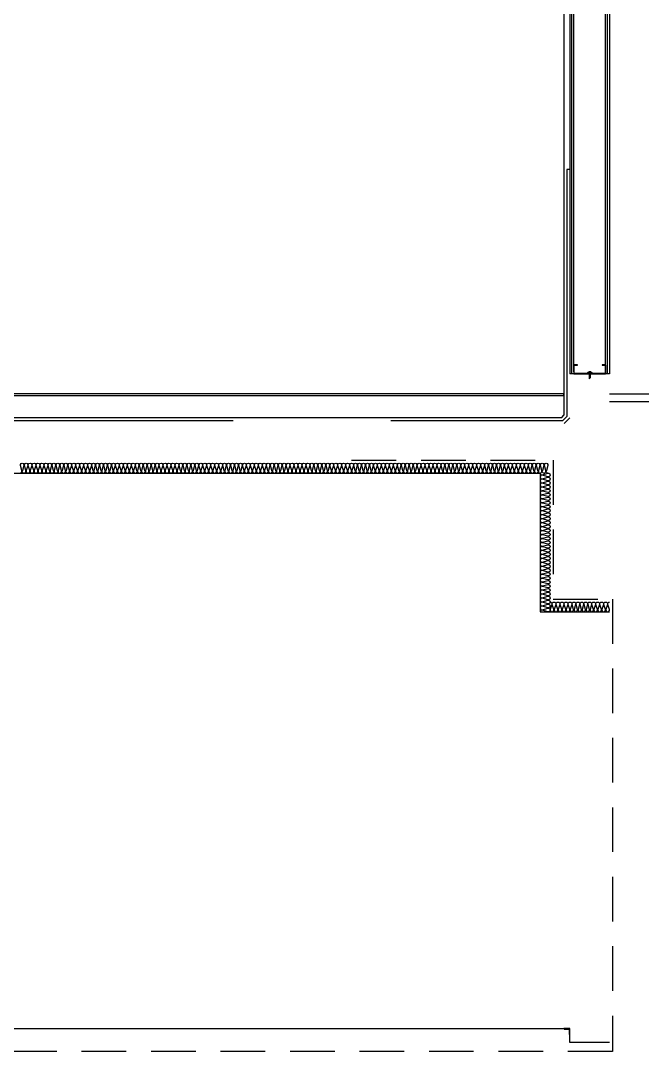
# Model space of a CAD drawing. Header units: millimetres. Extents: x 19868 to 801382, y -4805 to 85279.
# Drawn here: x 85171 to 88303, y 31614 to 36809 of the extents above; entities that cross this region are included whole.
import ezdxf

# ---------------------------------------------------------------- set-up
doc = ezdxf.new("R2010")
doc.units = ezdxf.units.MM
doc.header["$LTSCALE"] = 250
doc.linetypes.add('HID', pattern=[2.8, 1.8, -1])
doc.linetypes.add('HIDDEN', pattern=[9.525, 6.35, -3.175])
for name, color, linetype in [('4fin', 4, 'Continuous'), ('8입면선', 8, 'Continuous'), ('A-ELE-4', 4, 'Continuous'), ('A-ETC-8', 8, 'Continuous'), ('A-FIN', 6, 'Continuous'), ('A-FIN-8', 8, 'Continuous'), ('A-FIN-무근', 7, 'Continuous'), ('A-WALL-D', 7, 'Continuous'), ('A-WP', 1, 'HID'), ('A-방수', 1, 'HIDDEN'), ('GAGAM-DT', 7, 'Continuous'), ('ISL', 251, 'Continuous'), ('TR', 7, 'Continuous'), ('인테리어', 7, 'HIDDEN'), ('입면', 7, 'Continuous')]:
    doc.layers.add(name, color=color, linetype=linetype)
doc.layers.add('CK', color=221, linetype='Continuous', plot=False)

# ---------------------------------------------------------------- blocks, each defined once
blk = doc.blocks.new('*U105')
at = {"layer": '8입면선', "color": 8}
for p, q in [((3316397.6, 472011.4), (3316397.6, 478961.4)), ((3316577.6, 472011.4), (3316577.6, 478961.4))]:
    blk.add_line(p, q, dxfattribs=at)
at = {"layer": 'A-WALL-D'}
for p, q in [((3316387.6, 478961.4), (3316387.6, 472011.4)), ((3316407.6, 472021.4), (3316407.6, 478961.4)), ((3316567.6, 472021.4), (3316567.6, 478961.4)), ((3316587.6, 478961.4), (3316587.6, 472011.4)), ((3316407.6, 472011.4), (3316387.6, 472011.4)), ((3316587.6, 472011.4), (3316567.6, 472011.4))]:
    blk.add_line(p, q, dxfattribs=at)
at = {"layer": 'CK', "linetype": 'Continuous'}
blk.add_line((3316472.9, 472011.4), (3316502.3, 472011.4), dxfattribs=at)
at = {"layer": 'GAGAM-DT', "color": 8}
for p, q in [((3316482.8, 472017.2), (3316482.8, 472020.7)), ((3316492.7, 472017.2), (3316482.8, 472017.2)), ((3316491.2, 472022.2), (3316484.3, 472022.2)), ((3316485.3, 472017.2), (3316485.3, 472022.2)), ((3316485.3, 472017.2), (3316485.3, 471985.8)), ((3316490.3, 472017.2), (3316490.3, 472022.2)), ((3316490.3, 472017.2), (3316490.3, 471991.3)), ((3316492.7, 472017.2), (3316492.7, 472020.7)), ((3316490.3, 471991.3), (3316485.3, 471985.8))]:
    blk.add_line(p, q, dxfattribs=at)
for centre, start, end in [((3316484.3, 472020.7), 90, 180), ((3316491.2, 472020.7), 0, 90)]:
    blk.add_arc(centre, 1.51, start, end, dxfattribs=at)
at = {"layer": '입면', "color": 6}
for p, q in [((3316425.4, 472056.4), (3316407.6, 472056.4)), ((3316407.6, 472056.4), (3316407.6, 472011.4)), ((3316408.8, 472012.6), (3316408.8, 472055.2)), ((3316408.8, 472055.2), (3316425.4, 472055.2)), ((3316425.4, 472055.2), (3316425.4, 472056.4)), ((3316567.6, 472056.4), (3316549.8, 472056.4)), ((3316549.8, 472056.4), (3316549.8, 472055.2)), ((3316549.8, 472055.2), (3316566.4, 472055.2)), ((3316566.4, 472055.2), (3316566.4, 472012.6)), ((3316567.6, 472011.4), (3316567.6, 472056.4)), ((3316407.6, 472011.4), (3316472.9, 472011.4)), ((3316472.4, 472012.6), (3316408.8, 472012.6)), ((3316477.4, 472018.5), (3316472.4, 472012.6)), ((3316472.9, 472011.4), (3316477.9, 472017.3)), ((3316497.8, 472018.5), (3316477.4, 472018.5)), ((3316477.9, 472017.3), (3316497.3, 472017.3)), ((3316497.3, 472017.3), (3316502.3, 472011.4)), ((3316502.8, 472012.6), (3316497.8, 472018.5)), ((3316502.3, 472011.4), (3316567.6, 472011.4)), ((3316566.4, 472012.6), (3316502.8, 472012.6))]:
    blk.add_line(p, q, dxfattribs=at)
blk = doc.blocks.new('*U256')
at = {"layer": 'A-ELE-4'}
blk.add_line((5670, 150), (30, 150), dxfattribs=at)
at = {"layer": 'A-ETC-8'}
for p, q in [((0, 3300), (30, 3270)), ((5700, 3300), (5670, 3270)), ((30, 3270), (30, 41.2)), ((5670, 3270), (5670, 41.2)), ((30, 141), (5670, 141)), ((5670, 141), (5670, 150)), ((28.8, 0), (0, 28.8)), ((41.2, 30), (30, 41.2)), ((41.2, 30), (5658.8, 30)), ((5658.8, 30), (5670, 41.2)), ((5671.2, 0), (5700, 28.8))]:
    blk.add_line(p, q, dxfattribs=at)
at = {"layer": 'A-방수'}
for p, q in [((0, 1280), (15, 1280)), ((15, 1280), (15, 35)), ((5700, 1280), (5685, 1280)), ((5685, 1280), (5685, 35)), ((35, 15), (15, 35)), ((35, 15), (5665, 15)), ((5665, 15), (5685, 35))]:
    blk.add_line(p, q, dxfattribs=at)
blk = doc.blocks.new('A$C1B416526')
at = {"layer": '4fin'}
blk.add_lwpolyline([(-30, 70, 0.164028), (-28.7, 67), (-3, 67), (-3, 41.2, 0.19024), (0, 40), (0, 70)], format="xyb", close=True, dxfattribs=at)
at = {"layer": 'A-FIN-무근'}
for p, q in [((0, 0), (0, 70)), ((200, 0), (0, 0))]:
    blk.add_line(p, q, dxfattribs=at)

msp = doc.modelspace()

# ---------------------------------------------------------------- linework, layer by layer
at = {"layer": 'A-FIN'}
msp.add_line((74938.2, 31728.9), (87938.2, 31728.9), dxfattribs=at)
at = {"layer": 'A-FIN-8'}
msp.add_line((88138.2, 34888.9), (117438.2, 34888.9), dxfattribs=at)
at = {"layer": 'A-WP', "linetype": 'HID', "ltscale": 0.5, "elevation": 0}
msp.add_lwpolyline([(86838.2, 34593.9), (87853.2, 34593.9), (87853.2, 33893.9), (88153.2, 33893.9), (88153.2, 31613.9), (74723.2, 31613.9), (74723.2, 33293.9), (75023.2, 33293.9), (75023.2, 33993.9), (76038.2, 33993.9)], dxfattribs=at)
at = {"layer": 'ISL', "elevation": 0}
for points in [[(85168.2, 34528.9, 0.509267), (85177, 34541.1), (85169.4, 34566.8, -1.372593), (85187, 34566.8), (85179.4, 34541.1, 0.509267), (85188.2, 34528.9, 0.509267), (85197, 34541.1), (85189.4, 34566.8, -1.372593), (85207, 34566.8), (85199.4, 34541.1, 0.509267), (85208.2, 34528.9, 0.509267), (85217, 34541.1), (85209.4, 34566.8, -1.372593), (85227, 34566.8), (85219.4, 34541.1, 0.509267), (85228.2, 34528.9, 0.509267), (85237, 34541.1), (85229.4, 34566.8, -1.372593), (85247, 34566.8), (85239.4, 34541.1, 0.509267), (85248.2, 34528.9, 0.509267), (85257, 34541.1), (85249.4, 34566.8, -1.372593), (85267, 34566.8), (85259.4, 34541.1, 0.509267), (85268.2, 34528.9, 0.509267), (85277, 34541.1), (85269.4, 34566.8, -1.372593), (85287, 34566.8), (85279.4, 34541.1, 0.509267), (85288.2, 34528.9, 0.509267), (85297, 34541.1), (85289.4, 34566.8, -1.372593), (85307, 34566.8), (85299.4, 34541.1, 0.509267), (85308.2, 34528.9, 0.509267), (85317, 34541.1), (85309.4, 34566.8, -1.372593), (85327, 34566.8), (85319.4, 34541.1, 0.509267), (85328.2, 34528.9, 0.509267), (85337, 34541.1), (85329.4, 34566.8, -1.372593), (85347, 34566.8), (85339.4, 34541.1, 0.509267), (85348.2, 34528.9, 0.509267), (85357, 34541.1), (85349.4, 34566.8, -1.372593), (85367, 34566.8), (85359.4, 34541.1, 0.509267), (85368.2, 34528.9, 0.509267), (85377, 34541.1), (85369.4, 34566.8, -1.372593), (85387, 34566.8), (85379.4, 34541.1, 0.509267), (85388.2, 34528.9, 0.509267), (85397, 34541.1), (85389.4, 34566.8, -1.372593), (85407, 34566.8), (85399.4, 34541.1, 0.509267), (85408.2, 34528.9, 0.509267), (85417, 34541.1), (85409.4, 34566.8, -1.372593), (85427, 34566.8), (85419.4, 34541.1, 0.509267), (85428.2, 34528.9, 0.509267), (85437, 34541.1), (85429.4, 34566.8, -1.372593), (85447, 34566.8), (85439.4, 34541.1, 0.509267), (85448.2, 34528.9, 0.509267), (85457, 34541.1), (85449.4, 34566.8, -1.372593), (85467, 34566.8), (85459.4, 34541.1, 0.509267), (85468.2, 34528.9, 0.509267), (85477, 34541.1), (85469.4, 34566.8, -1.372593), (85487, 34566.8), (85479.4, 34541.1, 0.509267), (85488.2, 34528.9, 0.509267), (85497, 34541.1), (85489.4, 34566.8, -1.372593), (85507, 34566.8), (85499.4, 34541.1, 0.509267), (85508.2, 34528.9, 0.509267), (85517, 34541.1), (85509.4, 34566.8, -1.372593), (85527, 34566.8), (85519.4, 34541.1, 0.509267), (85528.2, 34528.9, 0.509267), (85537, 34541.1), (85529.4, 34566.8, -1.372593), (85547, 34566.8), (85539.4, 34541.1, 0.509267), (85548.2, 34528.9, 0.509267), (85557, 34541.1), (85549.4, 34566.8, -1.372593), (85567, 34566.8), (85559.4, 34541.1, 0.509267), (85568.2, 34528.9, 0.509267), (85577, 34541.1), (85569.4, 34566.8, -1.372593), (85587, 34566.8), (85579.4, 34541.1, 0.509267), (85588.2, 34528.9, 0.509267), (85597, 34541.1), (85589.4, 34566.8, -1.372593), (85607, 34566.8), (85599.4, 34541.1, 0.509267), (85608.2, 34528.9, 0.509267), (85617, 34541.1), (85609.4, 34566.8, -1.372593), (85627, 34566.8), (85619.4, 34541.1, 0.509267), (85628.2, 34528.9, 0.509267), (85637, 34541.1), (85629.4, 34566.8, -1.372593), (85647, 34566.8), (85639.4, 34541.1, 0.509267), (85648.2, 34528.9, 0.509267), (85657, 34541.1), (85649.4, 34566.8, -1.372593), (85667, 34566.8), (85659.4, 34541.1, 0.509267), (85668.2, 34528.9, 0.509267), (85677, 34541.1), (85669.4, 34566.8, -1.372593), (85687, 34566.8), (85679.4, 34541.1, 0.509267), (85688.2, 34528.9, 0.509267), (85697, 34541.1), (85689.4, 34566.8, -1.372593), (85707, 34566.8), (85699.4, 34541.1, 0.509267), (85708.2, 34528.9, 0.509267), (85717, 34541.1), (85709.4, 34566.8, -1.372593), (85727, 34566.8), (85719.4, 34541.1, 0.509267), (85728.2, 34528.9, 0.509267), (85737, 34541.1), (85729.4, 34566.8, -1.372593), (85747, 34566.8), (85739.4, 34541.1, 0.509267), (85748.2, 34528.9, 0.509267), (85757, 34541.1), (85749.4, 34566.8, -1.372593), (85767, 34566.8), (85759.4, 34541.1, 0.509267), (85768.2, 34528.9, 0.509267), (85777, 34541.1), (85769.4, 34566.8, -1.372593), (85787, 34566.8), (85779.4, 34541.1, 0.509267), (85788.2, 34528.9, 0.509267), (85797, 34541.1), (85789.4, 34566.8, -1.372593), (85807, 34566.8), (85799.4, 34541.1, 0.509267), (85808.2, 34528.9, 0.509267), (85817, 34541.1), (85809.4, 34566.8, -1.372593), (85827, 34566.8), (85819.4, 34541.1, 0.509267), (85828.2, 34528.9, 0.509267), (85837, 34541.1), (85829.4, 34566.8, -1.372593), (85847, 34566.8), (85839.4, 34541.1, 0.509267), (85848.2, 34528.9, 0.509267), (85857, 34541.1), (85849.4, 34566.8, -1.372593), (85867, 34566.8), (85859.4, 34541.1, 0.509267), (85868.2, 34528.9, 0.509267), (85877, 34541.1), (85869.4, 34566.8, -1.372593), (85887, 34566.8), (85879.4, 34541.1, 0.509267), (85888.2, 34528.9, 0.509267), (85897, 34541.1), (85889.4, 34566.8, -1.372593), (85907, 34566.8), (85899.4, 34541.1, 0.509267), (85908.2, 34528.9, 0.509267), (85917, 34541.1), (85909.4, 34566.8, -1.372593), (85927, 34566.8), (85919.4, 34541.1, 0.509267), (85928.2, 34528.9, 0.509267), (85937, 34541.1), (85929.4, 34566.8, -1.372593), (85947, 34566.8), (85939.4, 34541.1, 0.509267), (85948.2, 34528.9, 0.509267), (85957, 34541.1), (85949.4, 34566.8, -1.372593), (85967, 34566.8), (85959.4, 34541.1, 0.509267), (85968.2, 34528.9, 0.509267), (85977, 34541.1), (85969.4, 34566.8, -1.372593), (85987, 34566.8), (85979.4, 34541.1, 0.509267), (85988.2, 34528.9, 0.509267), (85997, 34541.1), (85989.4, 34566.8, -1.372593), (86007, 34566.8), (85999.4, 34541.1, 0.509267), (86008.2, 34528.9, 0.509267), (86017, 34541.1), (86009.4, 34566.8, -1.372593), (86027, 34566.8), (86019.4, 34541.1, 0.509267), (86028.2, 34528.9, 0.509267), (86037, 34541.1), (86029.4, 34566.8, -1.372593), (86047, 34566.8), (86039.4, 34541.1, 0.509267), (86048.2, 34528.9, 0.509267), (86057, 34541.1), (86049.4, 34566.8, -1.372593), (86067, 34566.8), (86059.4, 34541.1, 0.509267), (86068.2, 34528.9, 0.509267), (86077, 34541.1), (86069.4, 34566.8, -1.372593), (86087, 34566.8), (86079.4, 34541.1, 0.509267), (86088.2, 34528.9, 0.509267), (86097, 34541.1), (86089.4, 34566.8, -1.372593), (86107, 34566.8), (86099.4, 34541.1, 0.509267), (86108.2, 34528.9, 0.509267), (86117, 34541.1), (86109.4, 34566.8, -1.372593), (86127, 34566.8), (86119.4, 34541.1, 0.509267), (86128.2, 34528.9, 0.509267), (86137, 34541.1), (86129.4, 34566.8, -1.372593), (86147, 34566.8), (86139.4, 34541.1, 0.509267), (86148.2, 34528.9, 0.509267), (86157, 34541.1), (86149.4, 34566.8, -1.372593), (86167, 34566.8), (86159.4, 34541.1, 0.509267), (86168.2, 34528.9, 0.509267), (86177, 34541.1), (86169.4, 34566.8, -1.372593), (86187, 34566.8), (86179.4, 34541.1, 0.509267), (86188.2, 34528.9, 0.509267), (86197, 34541.1), (86189.4, 34566.8, -1.372593), (86207, 34566.8), (86199.4, 34541.1, 0.509267), (86208.2, 34528.9, 0.509267), (86217, 34541.1), (86209.4, 34566.8, -1.372593), (86227, 34566.8), (86219.4, 34541.1, 0.509267), (86228.2, 34528.9, 0.509267), (86237, 34541.1), (86229.4, 34566.8, -1.372593), (86247, 34566.8), (86239.4, 34541.1, 0.509267), (86248.2, 34528.9, 0.509267), (86257, 34541.1), (86249.4, 34566.8, -1.372593), (86267, 34566.8), (86259.4, 34541.1, 0.509267), (86268.2, 34528.9, 0.509267), (86277, 34541.1), (86269.4, 34566.8, -1.372593), (86287, 34566.8), (86279.4, 34541.1, 0.509267), (86288.2, 34528.9, 0.509267), (86297, 34541.1), (86289.4, 34566.8, -1.372593), (86307, 34566.8), (86299.4, 34541.1, 0.509267), (86308.2, 34528.9, 0.509267), (86317, 34541.1), (86309.4, 34566.8, -1.372593), (86327, 34566.8), (86319.4, 34541.1, 0.509267), (86328.2, 34528.9, 0.509267), (86337, 34541.1), (86329.4, 34566.8, -1.372593), (86347, 34566.8), (86339.4, 34541.1, 0.509267), (86348.2, 34528.9, 0.509267), (86357, 34541.1), (86349.4, 34566.8, -1.372593), (86367, 34566.8), (86359.4, 34541.1, 0.509267), (86368.2, 34528.9, 0.509267), (86377, 34541.1), (86369.4, 34566.8, -1.372593), (86387, 34566.8), (86379.4, 34541.1, 0.509267), (86388.2, 34528.9, 0.509267), (86397, 34541.1), (86389.4, 34566.8, -1.372593), (86407, 34566.8), (86399.4, 34541.1, 0.509267), (86408.2, 34528.9, 0.509267), (86417, 34541.1), (86409.4, 34566.8, -1.372593), (86427, 34566.8), (86419.4, 34541.1, 0.509267), (86428.2, 34528.9, 0.509267), (86437, 34541.1), (86429.4, 34566.8, -1.372593), (86447, 34566.8), (86439.4, 34541.1, 0.509267), (86448.2, 34528.9, 0.509267), (86457, 34541.1), (86449.4, 34566.8, -1.372593), (86467, 34566.8), (86459.4, 34541.1, 0.509267), (86468.2, 34528.9, 0.509267), (86477, 34541.1), (86469.4, 34566.8, -1.372593), (86487, 34566.8), (86479.4, 34541.1, 0.509267), (86488.2, 34528.9, 0.509267), (86497, 34541.1), (86489.4, 34566.8, -1.372593), (86507, 34566.8), (86499.4, 34541.1, 0.509267), (86508.2, 34528.9, 0.509267), (86517, 34541.1), (86509.4, 34566.8, -1.372593), (86527, 34566.8), (86519.4, 34541.1, 0.509267), (86528.2, 34528.9, 0.509267), (86537, 34541.1), (86529.4, 34566.8, -1.372593), (86547, 34566.8), (86539.4, 34541.1, 0.509267), (86548.2, 34528.9, 0.509267), (86557, 34541.1), (86549.4, 34566.8, -1.372593), (86567, 34566.8), (86559.4, 34541.1, 0.509267), (86568.2, 34528.9, 0.509267), (86577, 34541.1), (86569.4, 34566.8, -1.372593), (86587, 34566.8), (86579.4, 34541.1, 0.509267), (86588.2, 34528.9, 0.509267), (86597, 34541.1), (86589.4, 34566.8, -1.372593), (86607, 34566.8), (86599.4, 34541.1, 0.509267), (86608.2, 34528.9, 0.509267), (86617, 34541.1), (86609.4, 34566.8, -1.372593), (86627, 34566.8), (86619.4, 34541.1, 0.509267), (86628.2, 34528.9, 0.509267), (86637, 34541.1), (86629.4, 34566.8, -1.372593), (86647, 34566.8), (86639.4, 34541.1, 0.509267), (86648.2, 34528.9, 0.509267), (86657, 34541.1), (86649.4, 34566.8, -1.372593), (86667, 34566.8), (86659.4, 34541.1, 0.509267), (86668.2, 34528.9, 0.509267), (86677, 34541.1), (86669.4, 34566.8, -1.372593), (86687, 34566.8), (86679.4, 34541.1, 0.509267), (86688.2, 34528.9, 0.509267), (86697, 34541.1), (86689.4, 34566.8, -1.372593), (86707, 34566.8), (86699.4, 34541.1, 0.509267), (86708.2, 34528.9, 0.509267), (86717, 34541.1), (86709.4, 34566.8, -1.372593), (86727, 34566.8), (86719.4, 34541.1, 0.509267), (86728.2, 34528.9, 0.509267), (86737, 34541.1), (86729.4, 34566.8, -1.372593), (86747, 34566.8), (86739.4, 34541.1, 0.509267), (86748.2, 34528.9, 0.509267), (86757, 34541.1), (86749.4, 34566.8, -1.372593), (86767, 34566.8), (86759.4, 34541.1, 0.509267), (86768.2, 34528.9, 0.509267), (86777, 34541.1), (86769.4, 34566.8, -1.372593), (86787, 34566.8), (86779.4, 34541.1, 0.509267), (86788.2, 34528.9, 0.509267), (86797, 34541.1), (86789.4, 34566.8, -1.372593), (86807, 34566.8), (86799.4, 34541.1, 0.509267), (86808.2, 34528.9, 0.509267), (86817, 34541.1), (86809.4, 34566.8, -1.372593), (86827, 34566.8), (86819.4, 34541.1, 0.509267), (86828.2, 34528.9, 0.509267), (86837, 34541.1), (86829.4, 34566.8, -1.372593), (86847, 34566.8), (86839.4, 34541.1, 0.509267), (86848.2, 34528.9, 0.509267), (86857, 34541.1), (86849.4, 34566.8, -1.372593), (86867, 34566.8), (86859.4, 34541.1, 0.509267), (86868.2, 34528.9, 0.509267), (86877, 34541.1), (86869.4, 34566.8, -1.372593), (86887, 34566.8), (86879.4, 34541.1, 0.509267), (86888.2, 34528.9, 0.509267), (86897, 34541.1), (86889.4, 34566.8, -1.372593), (86907, 34566.8), (86899.4, 34541.1, 0.509267), (86908.2, 34528.9, 0.509267), (86917, 34541.1), (86909.4, 34566.8, -1.372593), (86927, 34566.8), (86919.4, 34541.1, 0.509267), (86928.2, 34528.9, 0.509267), (86937, 34541.1), (86929.4, 34566.8, -1.372593), (86947, 34566.8), (86939.4, 34541.1, 0.509267), (86948.2, 34528.9, 0.509267), (86957, 34541.1), (86949.4, 34566.8, -1.372593), (86967, 34566.8), (86959.4, 34541.1, 0.509267), (86968.2, 34528.9, 0.509267), (86977, 34541.1), (86969.4, 34566.8, -1.372593), (86987, 34566.8), (86979.4, 34541.1, 0.509267), (86988.2, 34528.9, 0.509267), (86997, 34541.1), (86989.4, 34566.8, -1.372593), (87007, 34566.8), (86999.4, 34541.1, 0.509267), (87008.2, 34528.9, 0.509267), (87017, 34541.1), (87009.4, 34566.8, -1.372593), (87027, 34566.8), (87019.4, 34541.1, 0.509267), (87028.2, 34528.9, 0.509267), (87037, 34541.1), (87029.4, 34566.8, -1.372593), (87047, 34566.8), (87039.4, 34541.1, 0.509267), (87048.2, 34528.9, 0.509267), (87057, 34541.1), (87049.4, 34566.8, -1.372593), (87067, 34566.8), (87059.4, 34541.1, 0.509267), (87068.2, 34528.9, 0.509267), (87077, 34541.1), (87069.4, 34566.8, -1.372593), (87087, 34566.8), (87079.4, 34541.1, 0.509267), (87088.2, 34528.9, 0.509267), (87097, 34541.1), (87089.4, 34566.8, -1.372593), (87107, 34566.8), (87099.4, 34541.1, 0.509267), (87108.2, 34528.9, 0.509267), (87117, 34541.1), (87109.4, 34566.8, -1.372593), (87127, 34566.8), (87119.4, 34541.1, 0.509267), (87128.2, 34528.9, 0.509267), (87137, 34541.1), (87129.4, 34566.8, -1.372593), (87147, 34566.8), (87139.4, 34541.1, 0.509267), (87148.2, 34528.9, 0.509267), (87157, 34541.1), (87149.4, 34566.8, -1.372593), (87167, 34566.8), (87159.4, 34541.1, 0.509267), (87168.2, 34528.9, 0.509267), (87177, 34541.1), (87169.4, 34566.8, -1.372593), (87187, 34566.8), (87179.4, 34541.1, 0.509267), (87188.2, 34528.9, 0.509267), (87197, 34541.1), (87189.4, 34566.8, -1.372593), (87207, 34566.8), (87199.4, 34541.1, 0.509267), (87208.2, 34528.9, 0.509267), (87217, 34541.1), (87209.4, 34566.8, -1.372593), (87227, 34566.8), (87219.4, 34541.1, 0.509267), (87228.2, 34528.9, 0.509267), (87237, 34541.1), (87229.4, 34566.8, -1.372593), (87247, 34566.8), (87239.4, 34541.1, 0.509267), (87248.2, 34528.9, 0.509267), (87257, 34541.1), (87249.4, 34566.8, -1.372593), (87267, 34566.8), (87259.4, 34541.1, 0.509267), (87268.2, 34528.9, 0.509267), (87277, 34541.1), (87269.4, 34566.8, -1.372593), (87287, 34566.8), (87279.4, 34541.1, 0.509267), (87288.2, 34528.9, 0.509267), (87297, 34541.1), (87289.4, 34566.8, -1.372593), (87307, 34566.8), (87299.4, 34541.1, 0.509267), (87308.2, 34528.9, 0.509267), (87317, 34541.1), (87309.4, 34566.8, -1.372593), (87327, 34566.8), (87319.4, 34541.1, 0.509267), (87328.2, 34528.9, 0.509267), (87337, 34541.1), (87329.4, 34566.8, -1.372593), (87347, 34566.8), (87339.4, 34541.1, 0.509267), (87348.2, 34528.9, 0.509267), (87357, 34541.1), (87349.4, 34566.8, -1.372593), (87367, 34566.8), (87359.4, 34541.1, 0.509267), (87368.2, 34528.9, 0.509267), (87377, 34541.1), (87369.4, 34566.8, -1.372593), (87387, 34566.8), (87379.4, 34541.1, 0.509267), (87388.2, 34528.9, 0.509267), (87397, 34541.1), (87389.4, 34566.8, -1.372593), (87407, 34566.8), (87399.4, 34541.1, 0.509267), (87408.2, 34528.9, 0.509267), (87417, 34541.1), (87409.4, 34566.8, -1.372593), (87427, 34566.8), (87419.4, 34541.1, 0.509267), (87428.2, 34528.9, 0.509267), (87437, 34541.1), (87429.4, 34566.8, -1.372593), (87447, 34566.8), (87439.4, 34541.1, 0.509267), (87448.2, 34528.9, 0.509267), (87457, 34541.1), (87449.4, 34566.8, -1.372593), (87467, 34566.8), (87459.4, 34541.1, 0.509267), (87468.2, 34528.9, 0.509267), (87477, 34541.1), (87469.4, 34566.8, -1.372593), (87487, 34566.8), (87479.4, 34541.1, 0.509267), (87488.2, 34528.9, 0.509267), (87497, 34541.1), (87489.4, 34566.8, -1.372593), (87507, 34566.8), (87499.4, 34541.1, 0.509267), (87508.2, 34528.9, 0.509267), (87517, 34541.1), (87509.4, 34566.8, -1.372593), (87527, 34566.8), (87519.4, 34541.1, 0.509267), (87528.2, 34528.9, 0.509267), (87537, 34541.1), (87529.4, 34566.8, -1.372593), (87547, 34566.8), (87539.4, 34541.1, 0.509267), (87548.2, 34528.9, 0.509267), (87557, 34541.1), (87549.4, 34566.8, -1.372593), (87567, 34566.8), (87559.4, 34541.1, 0.509267), (87568.2, 34528.9, 0.509267), (87577, 34541.1), (87569.4, 34566.8, -1.372593), (87587, 34566.8), (87579.4, 34541.1, 0.509267), (87588.2, 34528.9, 0.509267), (87597, 34541.1), (87589.4, 34566.8, -1.372593), (87607, 34566.8), (87599.4, 34541.1, 0.509267), (87608.2, 34528.9, 0.509267), (87617, 34541.1), (87609.4, 34566.8, -1.372593), (87627, 34566.8), (87619.4, 34541.1, 0.509267), (87628.2, 34528.9, 0.509267), (87637, 34541.1), (87629.4, 34566.8, -1.372593), (87647, 34566.8), (87639.4, 34541.1, 0.509267), (87648.2, 34528.9, 0.509267), (87657, 34541.1), (87649.4, 34566.8, -1.372593), (87667, 34566.8), (87659.4, 34541.1, 0.509267), (87668.2, 34528.9, 0.509267), (87677, 34541.1), (87669.4, 34566.8, -1.372593), (87687, 34566.8), (87679.4, 34541.1, 0.509267), (87688.2, 34528.9, 0.509267), (87697, 34541.1), (87689.4, 34566.8, -1.372593), (87707, 34566.8), (87699.4, 34541.1, 0.509267), (87708.2, 34528.9, 0.509267), (87717, 34541.1), (87709.4, 34566.8, -1.372593), (87727, 34566.8), (87719.4, 34541.1, 0.509267), (87728.2, 34528.9, 0.509267), (87737, 34541.1), (87729.4, 34566.8, -1.372593), (87747, 34566.8), (87739.4, 34541.1, 0.509267), (87748.2, 34528.9, 0.509267), (87757, 34541.1), (87749.4, 34566.8, -1.372593), (87767, 34566.8), (87759.4, 34541.1, 0.509267), (87768.2, 34528.9, 0.509267), (87777, 34541.1), (87769.4, 34566.8, -1.372593), (87787, 34566.8), (87779.4, 34541.1, 0.509267), (87788.2, 34528.9, 0.509267), (87797, 34541.1), (87789.4, 34566.8, -1.372593), (87807, 34566.8), (87799.4, 34541.1, 0.509267), (87808.2, 34528.9, 0.509267), (87817, 34541.1), (87809.4, 34566.8, -1.372593), (87827, 34566.8), (87819.4, 34541.1, 0.509267), (87828.2, 34528.9)], [(87788.2, 34528.9, 0.509267), (87800.3, 34520.1), (87826.1, 34527.8, -1.372593), (87826.1, 34510.1), (87800.3, 34517.8, 0.509267), (87788.2, 34508.9, 0.509267), (87800.3, 34500.1), (87826.1, 34507.8, -1.372593), (87826.1, 34490.1), (87800.3, 34497.8, 0.509267), (87788.2, 34488.9, 0.509267), (87800.3, 34480.1), (87826.1, 34487.8, -1.372593), (87826.1, 34470.1), (87800.3, 34477.8, 0.509267), (87788.2, 34468.9, 0.509267), (87800.3, 34460.1), (87826.1, 34467.8, -1.372593), (87826.1, 34450.1), (87800.3, 34457.8, 0.509267), (87788.2, 34448.9, 0.509267), (87800.3, 34440.1), (87826.1, 34447.8, -1.372593), (87826.1, 34430.1), (87800.3, 34437.8, 0.509267), (87788.2, 34428.9, 0.509267), (87800.3, 34420.1), (87826.1, 34427.8, -1.372593), (87826.1, 34410.1), (87800.3, 34417.8, 0.509267), (87788.2, 34408.9, 0.509267), (87800.3, 34400.1), (87826.1, 34407.8, -1.372593), (87826.1, 34390.1), (87800.3, 34397.8, 0.509267), (87788.2, 34388.9, 0.509267), (87800.3, 34380.1), (87826.1, 34387.8, -1.372593), (87826.1, 34370.1), (87800.3, 34377.8, 0.509267), (87788.2, 34368.9, 0.509267), (87800.3, 34360.1), (87826.1, 34367.8, -1.372593), (87826.1, 34350.1), (87800.3, 34357.8, 0.509267), (87788.2, 34348.9, 0.509267), (87800.3, 34340.1), (87826.1, 34347.8, -1.372593), (87826.1, 34330.1), (87800.3, 34337.8, 0.509267), (87788.2, 34328.9, 0.509267), (87800.3, 34320.1), (87826.1, 34327.8, -1.372593), (87826.1, 34310.1), (87800.3, 34317.8, 0.509267), (87788.2, 34308.9, 0.509267), (87800.3, 34300.1), (87826.1, 34307.8, -1.372593), (87826.1, 34290.1), (87800.3, 34297.8, 0.509267), (87788.2, 34288.9, 0.509267), (87800.3, 34280.1), (87826.1, 34287.8, -1.372593), (87826.1, 34270.1), (87800.3, 34277.8, 0.509267), (87788.2, 34268.9, 0.509267), (87800.3, 34260.1), (87826.1, 34267.8, -1.372593), (87826.1, 34250.1), (87800.3, 34257.8, 0.509267), (87788.2, 34248.9, 0.509267), (87800.3, 34240.1), (87826.1, 34247.8, -1.372593), (87826.1, 34230.1), (87800.3, 34237.8, 0.509267), (87788.2, 34228.9, 0.509267), (87800.3, 34220.1), (87826.1, 34227.8, -1.372593), (87826.1, 34210.1), (87800.3, 34217.8, 0.509267), (87788.2, 34208.9, 0.509267), (87800.3, 34200.1), (87826.1, 34207.8, -1.372593), (87826.1, 34190.1), (87800.3, 34197.8, 0.509267), (87788.2, 34188.9, 0.509267), (87800.3, 34180.1), (87826.1, 34187.8, -1.372593), (87826.1, 34170.1), (87800.3, 34177.8, 0.509267), (87788.2, 34168.9, 0.509267), (87800.3, 34160.1), (87826.1, 34167.8, -1.372593), (87826.1, 34150.1), (87800.3, 34157.8, 0.509267), (87788.2, 34148.9, 0.509267), (87800.3, 34140.1), (87826.1, 34147.8, -1.372593), (87826.1, 34130.1), (87800.3, 34137.8, 0.509267), (87788.2, 34128.9, 0.509267), (87800.3, 34120.1), (87826.1, 34127.8, -1.372593), (87826.1, 34110.1), (87800.3, 34117.8, 0.509267), (87788.2, 34108.9, 0.509267), (87800.3, 34100.1), (87826.1, 34107.8, -1.372593), (87826.1, 34090.1), (87800.3, 34097.8, 0.509267), (87788.2, 34088.9, 0.509267), (87800.3, 34080.1), (87826.1, 34087.8, -1.372593), (87826.1, 34070.1), (87800.3, 34077.8, 0.509267), (87788.2, 34068.9, 0.509267), (87800.3, 34060.1), (87826.1, 34067.8, -1.372593), (87826.1, 34050.1), (87800.3, 34057.8, 0.509267), (87788.2, 34048.9, 0.509267), (87800.3, 34040.1), (87826.1, 34047.8, -1.372593), (87826.1, 34030.1), (87800.3, 34037.8, 0.509267), (87788.2, 34028.9, 0.509267), (87800.3, 34020.1), (87826.1, 34027.8, -1.372593), (87826.1, 34010.1), (87800.3, 34017.8, 0.509267), (87788.2, 34008.9, 0.509267), (87800.3, 34000.1), (87826.1, 34007.8, -1.372593), (87826.1, 33990.1), (87800.3, 33997.8, 0.509267), (87788.2, 33988.9, 0.509267), (87800.3, 33980.1), (87826.1, 33987.8, -1.372593), (87826.1, 33970.1), (87800.3, 33977.8, 0.509267), (87788.2, 33968.9, 0.509267), (87800.3, 33960.1), (87826.1, 33967.8, -1.372593), (87826.1, 33950.1), (87800.3, 33957.8, 0.509267), (87788.2, 33948.9, 0.509267), (87800.3, 33940.1), (87826.1, 33947.8, -1.372593), (87826.1, 33930.1), (87800.3, 33937.8, 0.509267), (87788.2, 33928.9, 0.509267), (87800.3, 33920.1), (87826.1, 33927.8, -1.372593), (87826.1, 33910.1), (87800.3, 33917.8, 0.509267), (87788.2, 33908.9, 0.509267), (87800.3, 33900.1), (87826.1, 33907.8, -1.372593), (87826.1, 33890.1), (87800.3, 33897.8, 0.509267), (87788.2, 33888.9, 0.509267), (87800.3, 33880.1), (87826.1, 33887.8, -1.372593), (87826.1, 33870.1), (87800.3, 33877.8, 0.509267), (87788.2, 33868.9, 0.509267), (87800.3, 33860.1), (87826.1, 33867.8, -1.372593), (87826.1, 33850.1), (87800.3, 33857.8, 0.509267), (87788.2, 33848.9, 0.509267), (87800.3, 33840.1), (87826.1, 33847.8, -1.372593), (87826.1, 33830.1), (87800.3, 33837.8, 0.509267), (87788.2, 33828.9)]]:
    msp.add_lwpolyline(points, format="xyb", dxfattribs=at)
msp.add_lwpolyline([(74738.2, 33228.9), (75088.2, 33228.9), (75088.2, 33928.9), (81988.2, 33928.9), (81988.2, 33528.9), (82688.2, 33528.9), (82688.2, 34528.9), (87788.2, 34528.9), (87788.2, 33828.9), (88138.2, 33828.9)], dxfattribs=at)
at = {"layer": 'ISL'}
msp.add_lwpolyline([(87838.2, 33878.9, -0.509267), (87847, 33866.8), (87839.4, 33841.1, 1.372593), (87857, 33841.1), (87849.4, 33866.8, -0.509267), (87858.2, 33878.9, -0.509267), (87867, 33866.8), (87859.4, 33841.1, 1.372593), (87877, 33841.1), (87869.4, 33866.8, -0.509267), (87878.2, 33878.9, -0.509267), (87887, 33866.8), (87879.4, 33841.1, 1.372593), (87897, 33841.1), (87889.4, 33866.8, -0.509267), (87898.2, 33878.9, -0.509267), (87907, 33866.8), (87899.4, 33841.1, 1.372593), (87917, 33841.1), (87909.4, 33866.8, -0.509267), (87918.2, 33878.9, -0.509267), (87927, 33866.8), (87919.4, 33841.1, 1.372593), (87937, 33841.1), (87929.4, 33866.8, -0.509267), (87938.2, 33878.9, -0.509267), (87947, 33866.8), (87939.4, 33841.1, 1.372593), (87957, 33841.1), (87949.4, 33866.8, -0.509267), (87958.2, 33878.9, -0.509267), (87967, 33866.8), (87959.4, 33841.1, 1.372593), (87977, 33841.1), (87969.4, 33866.8, -0.509267), (87978.2, 33878.9, -0.509267), (87987, 33866.8), (87979.4, 33841.1, 1.372593), (87997, 33841.1), (87989.4, 33866.8, -0.509267), (87998.2, 33878.9, -0.509267), (88007, 33866.8), (87999.4, 33841.1, 1.372593), (88017, 33841.1), (88009.4, 33866.8, -0.509267), (88018.2, 33878.9, -0.509267), (88027, 33866.8), (88019.4, 33841.1, 1.372593), (88037, 33841.1), (88029.4, 33866.8, -0.509267), (88038.2, 33878.9, -0.509267), (88047, 33866.8), (88039.4, 33841.1, 1.372593), (88057, 33841.1), (88049.4, 33866.8, -0.509267), (88058.2, 33878.9, -0.509267), (88067, 33866.8), (88059.4, 33841.1, 1.372593), (88077, 33841.1), (88069.4, 33866.8, -0.509267), (88078.2, 33878.9, -0.509267), (88087, 33866.8), (88079.4, 33841.1, 1.372593), (88097, 33841.1), (88089.4, 33866.8, -0.509267), (88098.2, 33878.9, -0.509267), (88107, 33866.8), (88099.4, 33841.1, 1.372593), (88117, 33841.1), (88109.4, 33866.8, -0.509267), (88118.2, 33878.9, -0.509267), (88127, 33866.8), (88119.4, 33841.1, 1.372593), (88137, 33841.1), (88129.4, 33866.8, -0.509267), (88138.2, 33878.9)], format="xyb", dxfattribs=at)
at = {"layer": '인테리어', "linetype": 'HID'}
msp.add_line((88138.2, 34928.9), (117438.2, 34928.9), dxfattribs=at)

# ---------------------------------------------------------------- block references
at = {"layer": 'A-FIN'}
msp.add_blockref('*U256', (82238.2, 34778.9), dxfattribs=at)
at = {"layer": 'A-WALL-D'}
msp.add_blockref('*U105', (-3228449.4, -436982.5), dxfattribs=at)
at = {"layer": 'TR'}
msp.add_blockref('A$C1B416526', (87938.2, 31658.9), dxfattribs=at)

doc.saveas('drawing.dxf')
